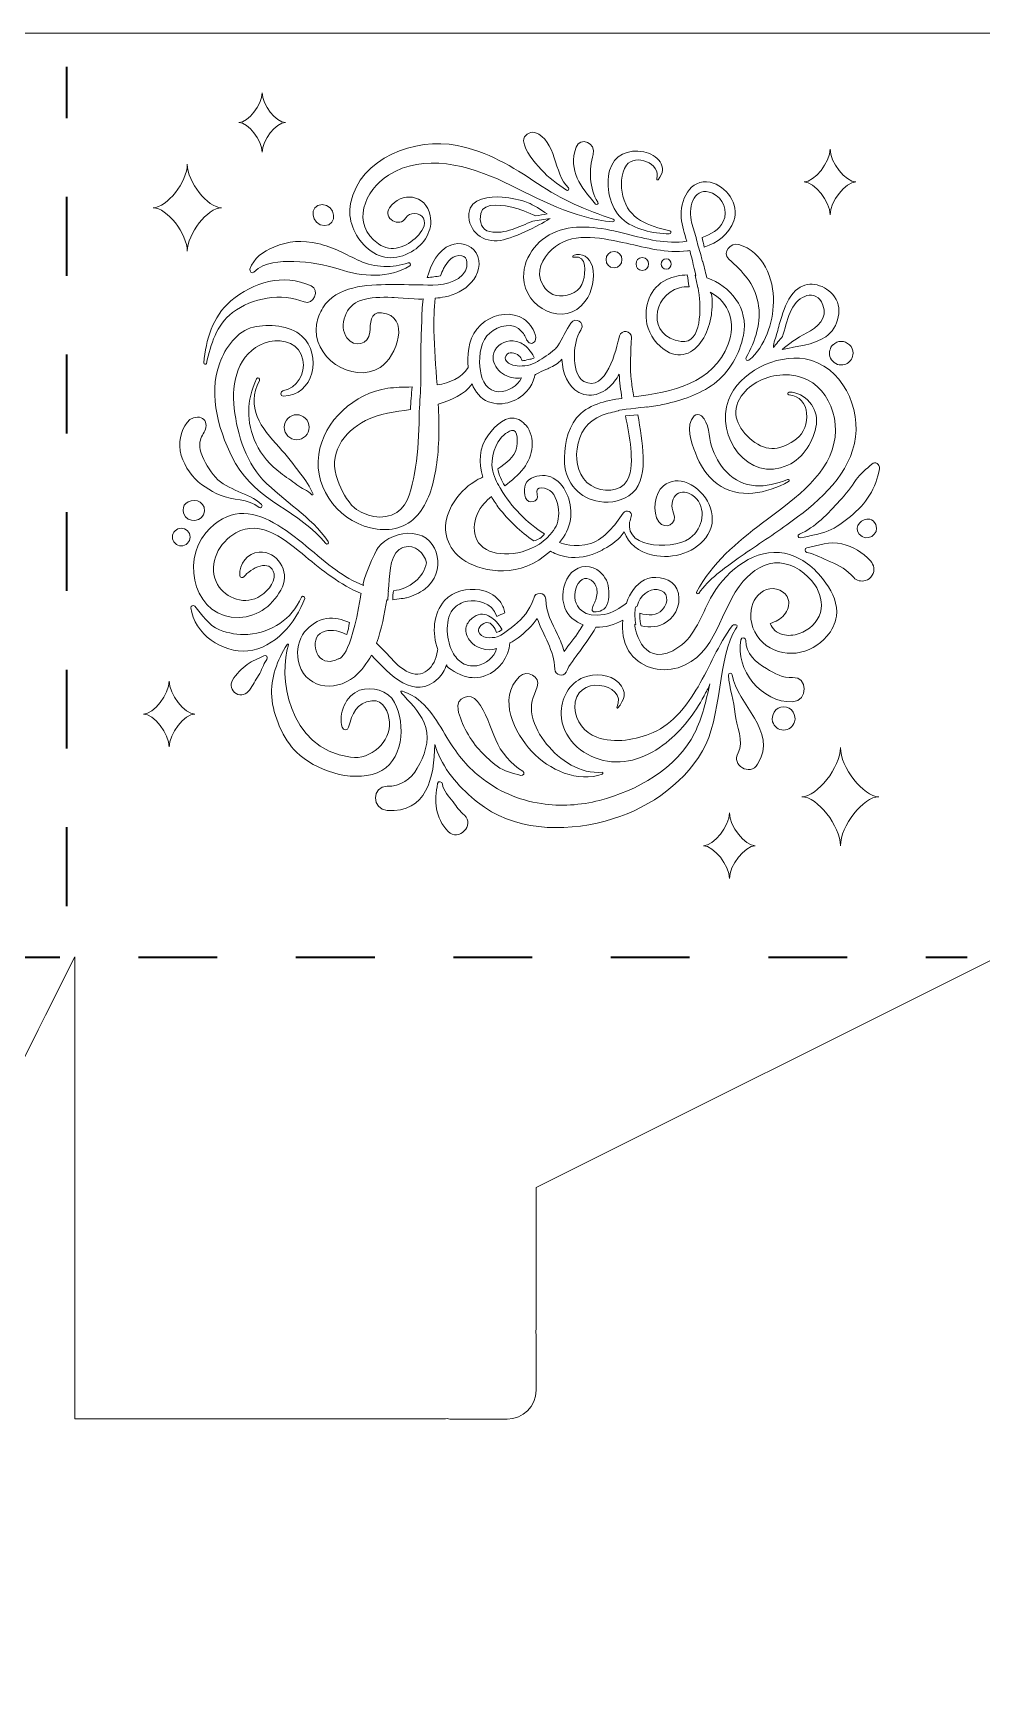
# Model space of a CAD drawing. Extents: x 8 to 992, y -675 to -240.
# Drawn here: x 256.2 to 504.6, y -675.2 to -240.1 of the extents above; entities that cross this region are included whole.
import ezdxf

# ---------------------------------------------------------------- set-up
doc = ezdxf.new("R2010")
doc.units = 0
doc.header["$MEASUREMENT"] = 0
doc.linetypes.add('AI-Linetype-2', pattern=[41.240002, 20.620001, -20.620001])
doc.linetypes.add('AI-Linetype-4', pattern=[41.240002, 20.620001, -20.620001])
doc.layers.add('Layer 1', color=7, linetype='Continuous')

# ---------------------------------------------------------------- blocks, each defined once
blk = doc.blocks.new('block 2')
at = {"layer": 'Layer 1', "lineweight": 0}
for points, knots in [([(515.73, -240.08), (515.73, -240.08), (265.73, -240.08), (265.73, -240.08), (265.73, -240.08), (259.42, -240.08), (259.42, -240.08), (259.42, -240.08), (27.54, -240.08), (27.54, -240.08), (27.54, -240.08), (27.54, -240.46), (27.54, -240.46), (27.54, -240.46), (26.18, -240.46), (26.18, -240.46), (26.18, -240.46), (25.18, -240.46), (25.18, -240.46), (25.18, -240.46), (7.77, -264.45), (7.77, -264.45), (7.77, -264.45), (7.77, -453.93), (7.77, -453.93), (7.77, -453.93), (25.18, -481.85), (25.18, -481.85), (25.18, -481.85), (25.32, -481.85), (25.32, -481.85), (25.32, -481.85), (26.18, -483.57), (26.18, -483.57), (26.18, -483.57), (34.86, -500.93), (34.86, -500.93), (34.86, -500.93), (85.76, -602.71), (85.76, -602.71), (85.76, -602.71), (85.76, -650.99), (85.76, -650.99), (85.76, -651.2), (85.77, -651.41), (85.77, -651.61), (85.63, -652.19), (85.55, -652.8), (85.55, -653.42), (85.55, -653.42), (85.55, -667.62), (85.55, -667.62), (85.55, -671.82), (88.95, -675.22), (93.16, -675.22), (93.16, -675.22), (107.35, -675.22), (107.35, -675.22), (107.77, -675.22), (108.17, -675.18), (108.57, -675.12), (109.02, -675.14), (109.47, -675.16), (109.93, -675.16), (109.93, -675.16), (182.44, -675.16), (182.44, -675.16), (182.85, -675.16), (183.25, -675.15), (183.65, -675.13), (184.03, -675.19), (184.41, -675.22), (184.8, -675.22), (184.8, -675.22), (199, -675.22), (199, -675.22), (203.2, -675.22), (206.61, -671.82), (206.61, -667.62), (206.61, -667.62), (206.61, -653.42), (206.61, -653.42), (206.61, -653.13), (206.58, -652.84), (206.55, -652.56), (206.59, -652.06), (206.61, -651.56), (206.61, -651.05), (206.61, -651.05), (206.61, -602.71), (206.61, -602.71), (206.61, -602.71), (257.49, -500.93), (257.49, -500.93), (257.49, -500.93), (259.42, -497.06), (259.42, -497.06), (259.42, -497.06), (267.05, -481.81), (267.05, -481.81), (267.05, -481.81), (267.05, -602.71), (267.05, -602.71), (267.05, -602.71), (363.75, -602.71), (363.75, -602.71), (364.02, -602.71), (364.29, -602.7), (364.55, -602.69), (365.04, -602.79), (365.55, -602.84), (366.07, -602.84), (366.07, -602.84), (380.27, -602.84), (380.27, -602.84), (384.47, -602.84), (387.87, -599.44), (387.87, -595.24), (387.87, -595.24), (387.87, -581.04), (387.87, -581.04), (387.87, -580.72), (387.85, -580.4), (387.81, -580.08), (387.84, -579.56), (387.86, -579.02), (387.86, -578.49), (387.86, -578.49), (387.86, -542.23), (387.86, -542.23), (387.86, -542.23), (508.4, -481.96), (508.4, -481.96), (508.4, -481.96), (508.4, -675.16), (508.4, -675.16), (508.4, -675.16), (544.66, -675.16), (544.66, -675.16), (545.56, -675.16), (546.45, -675.11), (547.33, -675.01), (547.33, -675.01), (561.11, -675.01), (561.11, -675.01), (565.31, -675.01), (568.72, -671.61), (568.72, -667.41), (568.72, -667.41), (568.72, -653.73), (568.72, -653.73), (568.82, -652.85), (568.87, -651.96), (568.88, -651.05), (568.88, -651.05), (568.88, -602.71), (568.88, -602.71), (568.88, -602.71), (689.73, -602.71), (689.73, -602.71), (689.73, -602.71), (689.73, -650.99), (689.73, -650.99), (689.73, -651.19), (689.74, -651.39), (689.74, -651.59), (689.63, -652.11), (689.56, -652.65), (689.56, -653.21), (689.56, -653.21), (689.56, -667.41), (689.56, -667.41), (689.56, -671.61), (692.97, -675.01), (697.17, -675.01), (697.17, -675.01), (711.26, -675.01), (711.26, -675.01), (712.13, -675.11), (713, -675.16), (713.89, -675.16), (713.89, -675.16), (750.19, -675.16), (750.19, -675.16), (750.19, -675.16), (750.19, -481.81), (750.19, -481.81), (750.19, -481.81), (871.01, -542.22), (871.01, -542.22), (871.01, -542.22), (871.01, -578.55), (871.01, -578.55), (871.01, -578.95), (871.02, -579.35), (871.04, -579.75), (870.99, -580.1), (870.96, -580.46), (870.96, -580.83), (870.96, -580.83), (870.96, -595.03), (870.96, -595.03), (870.96, -599.23), (874.36, -602.63), (878.56, -602.63), (878.56, -602.63), (892.76, -602.63), (892.76, -602.63), (892.87, -602.63), (892.97, -602.62), (893.07, -602.62), (893.77, -602.68), (894.47, -602.71), (895.18, -602.71), (895.18, -602.71), (991.86, -602.71), (991.86, -602.71), (991.86, -602.71), (991.86, -240.08), (991.86, -240.08), (991.86, -240.08), (515.73, -240.08), (515.73, -240.08)], [0, 0, 0, 0, 1, 1, 1, 2, 2, 2, 3, 3, 3, 4, 4, 4, 5, 5, 5, 6, 6, 6, 7, 7, 7, 8, 8, 8, 9, 9, 9, 10, 10, 10, 11, 11, 11, 12, 12, 12, 13, 13, 13, 14, 14, 14, 15, 15, 15, 16, 16, 16, 17, 17, 17, 18, 18, 18, 19, 19, 19, 20, 20, 20, 21, 21, 21, 22, 22, 22, 23, 23, 23, 24, 24, 24, 25, 25, 25, 26, 26, 26, 27, 27, 27, 28, 28, 28, 29, 29, 29, 30, 30, 30, 31, 31, 31, 32, 32, 32, 33, 33, 33, 34, 34, 34, 35, 35, 35, 36, 36, 36, 37, 37, 37, 38, 38, 38, 39, 39, 39, 40, 40, 40, 41, 41, 41, 42, 42, 42, 43, 43, 43, 44, 44, 44, 45, 45, 45, 46, 46, 46, 47, 47, 47, 48, 48, 48, 49, 49, 49, 50, 50, 50, 51, 51, 51, 52, 52, 52, 53, 53, 53, 54, 54, 54, 55, 55, 55, 56, 56, 56, 57, 57, 57, 58, 58, 58, 59, 59, 59, 60, 60, 60, 61, 61, 61, 62, 62, 62, 63, 63, 63, 64, 64, 64, 65, 65, 65, 66, 66, 66, 67, 67, 67, 68, 68, 68, 69, 69, 69, 70, 70, 70, 71, 71, 71, 72, 72, 72, 73, 73, 73, 74, 74, 74, 74]), ([(316.12, -255.71), (316.12, -258.8), (319.77, -263.45), (322.21, -263.45), (319.77, -263.45), (316.12, -268.1), (316.12, -271.19), (316.12, -268.1), (312.47, -263.45), (310.04, -263.45), (312.47, -263.45), (316.12, -258.8), (316.12, -255.71)], [0, 0, 0, 0, 1, 1, 1, 2, 2, 2, 3, 3, 3, 4, 4, 4, 4]), ([(339.28, -284.64), (341.73, -272.58), (356.27, -267.31), (367.18, -269.46), (375.06, -271.01), (381.7, -274.95), (388.25, -279.42), (394.44, -283.63), (400.99, -286.41), (408.09, -288.74), (408.47, -288.86), (408.41, -289.49), (407.98, -289.46), (397.56, -288.6), (388.7, -283.43), (379.47, -279.03), (370.38, -274.69), (358.4, -271.34), (349.19, -277.22), (342.9, -281.23), (339.26, -290.06), (346.56, -295.2), (350, -297.62), (353.95, -296.02), (356.69, -293.3), (357.79, -292.21), (359.3, -290.14), (358.35, -288.5), (357.47, -287), (354.63, -286.81), (353.75, -288.37), (352.15, -291.19), (347.65, -288.45), (349.46, -285.82), (352.58, -281.29), (358.99, -282.24), (360.14, -287.8), (360.93, -291.64), (358.56, -295.39), (355.27, -297.27), (351.14, -299.64), (346.77, -299.39), (343.29, -296.02), (340.29, -293.13), (338.42, -288.84), (339.28, -284.64)], [0, 0, 0, 0, 1, 1, 1, 2, 2, 2, 3, 3, 3, 4, 4, 4, 5, 5, 5, 6, 6, 6, 7, 7, 7, 8, 8, 8, 9, 9, 9, 10, 10, 10, 11, 11, 11, 12, 12, 12, 13, 13, 13, 14, 14, 14, 15, 15, 15, 15]), ([(387.56, -266.09), (393.2, -268.04), (392.45, -276.83), (396.33, -280.54), (396.67, -280.86), (396.2, -281.48), (395.81, -281.19), (393.47, -279.46), (391.15, -277.96), (389.19, -275.76), (387.34, -273.67), (384.84, -271.1), (384.61, -268.25), (384.49, -266.79), (386.25, -265.64), (387.56, -266.09)], [0, 0, 0, 0, 1, 1, 1, 2, 2, 2, 3, 3, 3, 4, 4, 4, 5, 5, 5, 5]), ([(398.34, -269.94), (399.39, -266.94), (403.7, -268.85), (402.82, -271.79), (401.67, -275.64), (401.8, -280.82), (404.03, -284.29), (404.31, -284.72), (403.73, -285.17), (403.4, -284.78), (399.66, -280.32), (396.19, -276.08), (398.34, -269.94)], [0, 0, 0, 0, 1, 1, 1, 2, 2, 2, 3, 3, 3, 4, 4, 4, 4]), ([(407.13, -275.98), (408.24, -271.92), (411.94, -270.36), (416.04, -271.12), (419.53, -271.76), (422.74, -275.06), (419.83, -278.41), (419.66, -278.61), (419.39, -278.41), (419.46, -278.18), (420.7, -274.04), (413.71, -271.56), (411.56, -274.6), (409.97, -276.86), (409.97, -280.07), (410.6, -282.69), (412.11, -288.96), (417.28, -290.36), (422.85, -291.83), (423.35, -291.96), (423.25, -292.64), (422.73, -292.62), (418.46, -292.42), (413.54, -291.56), (410.29, -288.55), (407.13, -285.61), (406.01, -280.11), (407.13, -275.98)], [0, 0, 0, 0, 1, 1, 1, 2, 2, 2, 3, 3, 3, 4, 4, 4, 5, 5, 5, 6, 6, 6, 7, 7, 7, 8, 8, 8, 9, 9, 9, 9]), ([(464.85, -270.39), (464.85, -273.84), (468.91, -279), (471.61, -279), (468.91, -279), (464.85, -284.16), (464.85, -287.6), (464.85, -284.16), (460.8, -279), (458.09, -279), (460.8, -279), (464.85, -273.84), (464.85, -270.39)], [0, 0, 0, 0, 1, 1, 1, 2, 2, 2, 3, 3, 3, 4, 4, 4, 4]), ([(296.52, -274.39), (296.52, -278.94), (301.88, -285.76), (305.45, -285.76), (301.88, -285.76), (296.52, -292.58), (296.52, -297.13), (296.52, -292.58), (291.16, -285.76), (287.58, -285.76), (291.16, -285.76), (296.52, -278.94), (296.52, -274.39)], [0, 0, 0, 0, 1, 1, 1, 2, 2, 2, 3, 3, 3, 4, 4, 4, 4]), ([(425.89, -288.43), (425.46, -284.02), (428.11, -277.96), (433.49, -279.09), (437.65, -279.96), (441.2, -284.9), (439.66, -289.15), (438.34, -292.77), (435.33, -294.89), (431.9, -296.05), (431.7, -295.21), (431.51, -294.38), (431.37, -293.54), (433.64, -292.76), (435.85, -291.53), (436.88, -289.35), (438.2, -286.56), (436.88, -283.27), (434.06, -281.98), (429.38, -279.85), (427.71, -285.23), (428.48, -288.97), (428.8, -290.53), (429.27, -292.04), (429.76, -293.55), (430.09, -295.06), (430.52, -296.54), (431.02, -298), (431.13, -298.52), (431.24, -299.04), (431.33, -299.57), (431.35, -299.74), (431.44, -299.85), (431.54, -299.93), (431.94, -301.48), (432.36, -303.16), (432.61, -304.14), (438.75, -306.2), (443.56, -312.02), (442.16, -319.16), (441.21, -323.98), (438.42, -328.86), (434.47, -331.82), (430.67, -334.67), (426.05, -336.16), (421.47, -337.17), (419.98, -337.5), (418.45, -337.72), (416.91, -337.91), (416.91, -337.91), (416.92, -337.9), (416.92, -337.9), (415.65, -337.9), (409.44, -338.79), (409.44, -338.79), (409.44, -338.79), (409.46, -338.91), (409.46, -338.91), (408.01, -339.19), (406.59, -339.55), (405.21, -340.07), (401.21, -341.58), (399.15, -344.72), (398.58, -348.88), (398.1, -352.45), (399, -356.51), (402.28, -358.49), (405.12, -360.2), (409.93, -360.39), (411.74, -357.14), (413.11, -354.66), (412.88, -351.4), (412.66, -348.71), (412.42, -345.84), (411.85, -343.01), (411.27, -340.19), (411.27, -340.19), (414.48, -339.94), (414.48, -339.94), (415.2, -343.57), (415.73, -347.25), (415.9, -350.95), (416.04, -354.24), (415.66, -358.08), (413.09, -360.41), (410.8, -362.51), (407.49, -363.1), (404.49, -362.66), (399.37, -361.92), (395.58, -357.8), (395.32, -352.62), (395.12, -348.59), (395.87, -344.01), (398.47, -340.78), (401.26, -337.32), (406.05, -336.23), (410.36, -335.64), (409.99, -333.5), (409.76, -331.39), (409.64, -329.27), (409.27, -329.93), (408.87, -330.56), (408.43, -331.17), (406.32, -334.06), (402.5, -335.94), (399.07, -334.09), (396.12, -332.5), (394.79, -329.05), (394.62, -325.42), (393.57, -326.54), (392.54, -327.1), (391.2, -327.76), (390.75, -327.98), (387.56, -329.31), (387.52, -329.55), (387.26, -330.91), (386.72, -332.19), (385.92, -333.2), (383.5, -336.3), (379.16, -338.01), (375.38, -336.53), (373.26, -335.7), (371.91, -333.92), (371.09, -331.86), (369.13, -334.65), (365.59, -336.18), (362.24, -337.14), (362.53, -342.65), (362.56, -348.15), (361.7, -353.58), (361.04, -357.81), (359.99, -362.17), (357.31, -365.61), (354.55, -369.17), (350.63, -370.42), (346.23, -369.86), (336.9, -368.69), (329.56, -359.72), (330.93, -350.3), (332.21, -341.51), (340.38, -334.24), (349.05, -333.01), (350.89, -332.75), (353.08, -332.72), (355.37, -332.65), (355.2, -334.62), (355.1, -336.6), (354.96, -338.58), (350.93, -339.14), (346.85, -339.63), (343.22, -341.46), (337.28, -344.44), (333.28, -350.38), (335.93, -357.12), (336.9, -359.6), (338.22, -362.47), (340.3, -364.33), (341.79, -365.41), (343.49, -366.19), (345.33, -366.59), (347.42, -366.91), (349.63, -366.63), (351.36, -365.52), (354.66, -363.4), (355.31, -358.88), (355.99, -355.3), (356.81, -350.98), (357.12, -346.58), (357.21, -342.18), (357.23, -341.5), (357.25, -340.82), (357.27, -340.14), (357.27, -337.48), (357.6, -334.79), (357.66, -332.12), (357.72, -329.27), (357.7, -326.41), (357.71, -323.55), (357.71, -320.98), (357.76, -318.36), (357.93, -315.76), (357.95, -313.7), (358.04, -311.65), (358.28, -309.61), (358.25, -309.89), (350.95, -309.28), (350.11, -309.24), (347.35, -309.11), (344.5, -309.18), (341.84, -310.01), (338.16, -311.15), (335.99, -316.58), (338.33, -319.83), (340.27, -322.51), (344.02, -321.52), (344.32, -318.35), (344.52, -316.18), (344.25, -312.92), (347.39, -313.24), (355.15, -314.04), (351.44, -324.78), (347.02, -327.55), (339.67, -332.14), (328.8, -324.63), (330.39, -316.21), (330.67, -314.71), (331.19, -313.25), (332.01, -311.95), (335.63, -306.21), (343.56, -305.89), (349.62, -305.86), (352.92, -305.84), (356.2, -305.93), (359.49, -306), (362.89, -306.08), (367.55, -305.58), (369.36, -302.23), (369.97, -301.09), (370.06, -298.63), (368.42, -298.31), (366.17, -297.88), (364.56, -299.88), (363.66, -301.68), (363.35, -302.3), (363.08, -302.93), (362.84, -303.58), (361.69, -303.81), (360.51, -303.87), (359.35, -304.05), (360.32, -300.62), (362.08, -296.79), (365.5, -295.52), (367.91, -294.62), (370.8, -295.3), (372.18, -297.57), (373.69, -300.06), (372.72, -303.32), (370.89, -305.36), (369.17, -307.27), (366.53, -308.62), (364.02, -309.09), (363.17, -309.25), (362.32, -309.36), (361.46, -309.44), (361.1, -312.25), (361.07, -315.13), (361.11, -317.88), (361.18, -322.6), (361.58, -327.37), (361.92, -332.14), (365.31, -331.58), (368.33, -330.35), (370.07, -327.53), (370.05, -327.25), (370.02, -326.98), (370.01, -326.72), (369.82, -323.05), (370.47, -319.08), (373.28, -316.46), (373.28, -316.46), (373.45, -316.3), (373.45, -316.3), (376.08, -313.95), (380.04, -312.85), (383.4, -314.24), (385, -314.9), (386.29, -316.11), (387.08, -317.65), (387.45, -318.38), (387.97, -319.43), (387.74, -320.26), (387.48, -321.19), (386.54, -321.62), (385.81, -320.88), (385.47, -320.54), (385.27, -320.09), (385.08, -319.65), (384.68, -318.72), (384.06, -317.99), (383.25, -317.38), (380.83, -315.55), (376.67, -317.22), (374.97, -319.3), (373.04, -321.66), (372.84, -325.58), (373.27, -328.45), (373.66, -331.09), (375.1, -333.97), (378.14, -333.91), (380.44, -333.87), (383.07, -332.47), (384.05, -330.3), (383.35, -330.36), (382.66, -330.36), (381.98, -330.28), (378.78, -329.92), (375.34, -326.52), (377.07, -323.12), (378.13, -321.06), (380.48, -320.28), (382.66, -320.74), (383.82, -320.98), (384.73, -321.57), (385.58, -322.38), (385.81, -322.59), (387.68, -324.93), (387.31, -325.1), (386.85, -325.33), (386.3, -325.39), (385.81, -325.51), (385.26, -325.64), (384.73, -325.76), (384.18, -325.83), (384, -325.27), (383.72, -324.77), (383.28, -324.39), (382.56, -323.78), (380.57, -323.25), (379.99, -324.39), (379.07, -326.17), (381.62, -327.06), (382.87, -327.15), (384.69, -327.29), (386.62, -327), (388.2, -326.04), (389.72, -325.11), (391.33, -324.06), (392.69, -322.9), (393.03, -322.61), (393.29, -322.25), (393.54, -321.88), (394.84, -319.98), (395.68, -317.82), (396.97, -315.93), (398.1, -314.25), (400.76, -315.75), (399.71, -317.53), (399.52, -317.86), (399.33, -318.19), (399.14, -318.52), (398.19, -320.43), (397.87, -322.72), (397.92, -324.8), (397.97, -326.88), (398.29, -330.06), (400.38, -331.19), (406.18, -334.32), (408.9, -322.84), (409.71, -319.29), (410.12, -317.55), (412.93, -317.92), (412.84, -319.71), (412.65, -323.53), (412.38, -327.42), (412.84, -331.23), (413, -332.58), (413.24, -333.91), (413.5, -335.24), (423.34, -333.98), (434.29, -331.81), (438.2, -321.42), (440.17, -316.18), (438.57, -310.4), (433.44, -307.84), (434.38, -308.32), (433.92, -312.83), (433.78, -313.81), (433.48, -315.88), (432.8, -317.94), (431.78, -319.76), (429.73, -323.38), (426.06, -325.68), (422.1, -323.33), (419.59, -321.84), (417.53, -319.08), (416.91, -316.22), (415.95, -311.7), (417.66, -306.56), (422.1, -304.54), (423.82, -303.75), (425.64, -303.38), (427.46, -303.34), (427.62, -304.38), (427.79, -305.4), (427.91, -306.43), (427.06, -306.42), (426.22, -306.5), (425.4, -306.72), (418.14, -308.66), (416.86, -319.6), (425.88, -320.76), (431.41, -321.47), (431.02, -311.56), (430.46, -307.91), (430.4, -307.51), (430.33, -307.11), (430.27, -306.72), (430.27, -306.72), (430.18, -306.7), (430.18, -306.7), (430.03, -305.61), (429.82, -304.52), (429.55, -303.44), (429.55, -303.44), (429.68, -303.46), (429.68, -303.46), (429.3, -301.5), (428.19, -297.19), (428.12, -296.95), (427.91, -296.98), (427.71, -297.01), (427.51, -297.04), (422, -297.74), (416.84, -296.2), (411.51, -295.05), (405.75, -293.81), (398.15, -291.99), (392.96, -295.86), (390.39, -297.78), (387.95, -301.25), (389.04, -304.61), (389.74, -306.8), (391.54, -308.75), (393.97, -308.85), (396.61, -308.95), (399.51, -307.68), (400.22, -304.9), (400.75, -302.8), (401.36, -298.03), (397.8, -298.73), (397.53, -298.79), (397.33, -298.39), (397.61, -298.26), (399.74, -297.24), (402.04, -298.89), (402.6, -301.12), (403.34, -304.12), (402.57, -307.74), (400.76, -310.21), (395.46, -317.49), (384.69, -311.96), (384.59, -303.89), (384.52, -298.26), (388.86, -293.21), (394.16, -291.62), (399.81, -289.93), (405.86, -291.17), (411.43, -292.59), (416.74, -293.94), (421.92, -295.35), (427.35, -294.52), (426.71, -292.52), (426.09, -290.51), (425.89, -288.43)], [0, 0, 0, 0, 1, 1, 1, 2, 2, 2, 3, 3, 3, 4, 4, 4, 5, 5, 5, 6, 6, 6, 7, 7, 7, 8, 8, 8, 9, 9, 9, 10, 10, 10, 11, 11, 11, 12, 12, 12, 13, 13, 13, 14, 14, 14, 15, 15, 15, 16, 16, 16, 17, 17, 17, 18, 18, 18, 19, 19, 19, 20, 20, 20, 21, 21, 21, 22, 22, 22, 23, 23, 23, 24, 24, 24, 25, 25, 25, 26, 26, 26, 27, 27, 27, 28, 28, 28, 29, 29, 29, 30, 30, 30, 31, 31, 31, 32, 32, 32, 33, 33, 33, 34, 34, 34, 35, 35, 35, 36, 36, 36, 37, 37, 37, 38, 38, 38, 39, 39, 39, 40, 40, 40, 41, 41, 41, 42, 42, 42, 43, 43, 43, 44, 44, 44, 45, 45, 45, 46, 46, 46, 47, 47, 47, 48, 48, 48, 49, 49, 49, 50, 50, 50, 51, 51, 51, 52, 52, 52, 53, 53, 53, 54, 54, 54, 55, 55, 55, 56, 56, 56, 57, 57, 57, 58, 58, 58, 59, 59, 59, 60, 60, 60, 61, 61, 61, 62, 62, 62, 63, 63, 63, 64, 64, 64, 65, 65, 65, 66, 66, 66, 67, 67, 67, 68, 68, 68, 69, 69, 69, 70, 70, 70, 71, 71, 71, 72, 72, 72, 73, 73, 73, 74, 74, 74, 75, 75, 75, 76, 76, 76, 77, 77, 77, 78, 78, 78, 79, 79, 79, 80, 80, 80, 81, 81, 81, 82, 82, 82, 83, 83, 83, 84, 84, 84, 85, 85, 85, 86, 86, 86, 87, 87, 87, 88, 88, 88, 89, 89, 89, 90, 90, 90, 91, 91, 91, 92, 92, 92, 93, 93, 93, 94, 94, 94, 95, 95, 95, 96, 96, 96, 97, 97, 97, 98, 98, 98, 99, 99, 99, 100, 100, 100, 101, 101, 101, 102, 102, 102, 103, 103, 103, 104, 104, 104, 105, 105, 105, 106, 106, 106, 107, 107, 107, 108, 108, 108, 109, 109, 109, 110, 110, 110, 111, 111, 111, 112, 112, 112, 113, 113, 113, 114, 114, 114, 115, 115, 115, 116, 116, 116, 117, 117, 117, 118, 118, 118, 119, 119, 119, 120, 120, 120, 121, 121, 121, 122, 122, 122, 123, 123, 123, 124, 124, 124, 125, 125, 125, 126, 126, 126, 127, 127, 127, 128, 128, 128, 129, 129, 129, 130, 130, 130, 131, 131, 131, 132, 132, 132, 133, 133, 133, 134, 134, 134, 135, 135, 135, 136, 136, 136, 137, 137, 137, 138, 138, 138, 139, 139, 139, 140, 140, 140, 141, 141, 141, 142, 142, 142, 143, 143, 143, 144, 144, 144, 145, 145, 145, 146, 146, 146, 147, 147, 147, 148, 148, 148, 149, 149, 149, 150, 150, 150, 151, 151, 151, 151]), ([(375.76, -292), (377.77, -292.39), (379.68, -292.1), (381.57, -291.41), (383.41, -290.74), (385.2, -290.01), (387.01, -289.29), (388.49, -288.95), (390.05, -288.86), (391.54, -288.54), (389.95, -289.67), (382.47, -293.72), (378.51, -294.3), (374.03, -294.95), (370.04, -292.14), (370.26, -287.28), (370.45, -283.14), (375.96, -282.72), (379.01, -283), (381.31, -283.22), (383.61, -283.61), (385.77, -284.45), (387.01, -284.92), (389.35, -286.42), (390.74, -287.39), (389.76, -287.58), (388.75, -287.71), (387.76, -287.87), (386.02, -287.13), (383.18, -285.96), (381.97, -285.69), (379.96, -285.25), (374.02, -283.98), (373.39, -287.27), (372.98, -289.43), (373.46, -291.56), (375.76, -292)], [0, 0, 0, 0, 1, 1, 1, 2, 2, 2, 3, 3, 3, 4, 4, 4, 5, 5, 5, 6, 6, 6, 7, 7, 7, 8, 8, 8, 9, 9, 9, 10, 10, 10, 11, 11, 11, 12, 12, 12, 12]), ([(331.82, -284.9), (335.36, -284.9), (336.06, -290.43), (332.47, -290.43), (328.93, -290.43), (328.23, -284.9), (331.82, -284.9)], [0, 0, 0, 0, 1, 1, 1, 2, 2, 2, 2]), ([(330.74, -295.13), (334.65, -296.02), (338.12, -298), (341.71, -299.68), (345.53, -301.47), (350.38, -301.57), (354.36, -300.17), (354.81, -300.01), (355.27, -300.63), (354.82, -300.92), (349.46, -304.41), (342.22, -303.78), (336.3, -301.86), (332.44, -300.6), (328.52, -299.88), (324.46, -299.84), (320.65, -299.8), (316.91, -299.84), (313.94, -302.6), (313.44, -303.07), (312.76, -302.43), (312.94, -301.86), (313.85, -298.97), (316.45, -297.17), (319.19, -296.04), (323.13, -294.41), (326.58, -294.19), (330.74, -295.13)], [0, 0, 0, 0, 1, 1, 1, 2, 2, 2, 3, 3, 3, 4, 4, 4, 5, 5, 5, 6, 6, 6, 7, 7, 7, 8, 8, 8, 9, 9, 9, 9]), ([(440.97, -295.37), (447.24, -297.16), (450.24, -304.42), (450.03, -310.42), (449.84, -316.05), (448, -321.89), (443.62, -325.64), (443.17, -326.02), (442.62, -325.44), (442.88, -324.97), (445.26, -320.73), (446.99, -315.5), (446, -310.6), (444.95, -305.43), (442.06, -302.58), (438.33, -299.18), (436.41, -297.43), (438.92, -294.78), (440.97, -295.37)], [0, 0, 0, 0, 1, 1, 1, 2, 2, 2, 3, 3, 3, 4, 4, 4, 5, 5, 5, 6, 6, 6, 6]), ([(408.27, -297.19), (411.04, -297.19), (411.04, -301.49), (408.27, -301.49), (405.5, -301.49), (405.5, -297.19), (408.27, -297.19)], [0, 0, 0, 0, 1, 1, 1, 2, 2, 2, 2]), ([(415.67, -298.78), (417.86, -298.78), (417.86, -302.17), (415.67, -302.17), (413.49, -302.17), (413.49, -298.78), (415.67, -298.78)], [0, 0, 0, 0, 1, 1, 1, 2, 2, 2, 2]), ([(421.94, -299.13), (423.68, -299.13), (423.68, -301.83), (421.94, -301.83), (420.2, -301.83), (420.2, -299.13), (421.94, -299.13)], [0, 0, 0, 0, 1, 1, 1, 2, 2, 2, 2]), ([(307.93, -310.16), (313.88, -305.08), (321.57, -302.99), (328.93, -306.16), (331.33, -307.2), (329.61, -311.37), (327.17, -310.4), (321.1, -307.99), (313.63, -309.24), (308.38, -313.21), (304.09, -316.45), (302.7, -321.47), (301.54, -326.48), (301.45, -326.87), (300.81, -326.8), (300.84, -326.39), (301.44, -320.25), (303.06, -314.32), (307.93, -310.16)], [0, 0, 0, 0, 1, 1, 1, 2, 2, 2, 3, 3, 3, 4, 4, 4, 5, 5, 5, 6, 6, 6, 6]), ([(452.2, -314.19), (453.02, -311.77), (453.89, -309.18), (455.83, -307.41), (458.84, -304.67), (462.95, -305.63), (465.55, -308.43), (468.5, -311.61), (467.1, -317.27), (463.74, -319.51), (460.26, -321.83), (456.17, -321.88), (452.31, -322.9), (453.84, -321.53), (456.06, -319.81), (458.76, -318.52), (461.41, -317.12), (464.38, -314.65), (463, -311.21), (461.14, -306.58), (456.44, -308.88), (454.75, -312.39), (453.76, -314.46), (453.25, -316.66), (452.59, -318.84), (452.53, -319.05), (452.48, -319.25), (452.42, -319.45), (451.64, -320.39), (450.78, -321.4), (450, -322.32), (450.03, -320.99), (450.66, -319.73), (451.01, -318.44), (451.38, -317.02), (451.72, -315.58), (452.2, -314.19)], [0, 0, 0, 0, 1, 1, 1, 2, 2, 2, 3, 3, 3, 4, 4, 4, 5, 5, 5, 6, 6, 6, 7, 7, 7, 8, 8, 8, 9, 9, 9, 10, 10, 10, 11, 11, 11, 12, 12, 12, 12]), ([(321.65, -335.06), (320.83, -335.06), (320.82, -333.82), (321.58, -333.68), (325.31, -332.98), (327.51, -329.22), (326.81, -325.55), (326.03, -321.44), (321.78, -319.9), (318.01, -320.8), (310.71, -322.54), (308.1, -330.2), (308.68, -336.98), (309.28, -343.84), (311.48, -351.82), (316.34, -356.93), (321.76, -362.62), (328.96, -366.5), (333.39, -373.13), (333.67, -373.54), (333.11, -374.02), (332.79, -373.63), (326.08, -365.24), (314.58, -362.44), (309.17, -352.69), (304.96, -345.11), (301.85, -334.88), (305.01, -326.35), (306.41, -322.57), (309.58, -317.9), (313.83, -316.98), (317.83, -316.11), (323.32, -316.41), (326.53, -319.34), (331.88, -324.22), (329.68, -335.06), (321.65, -335.06)], [0, 0, 0, 0, 1, 1, 1, 2, 2, 2, 3, 3, 3, 4, 4, 4, 5, 5, 5, 6, 6, 6, 7, 7, 7, 8, 8, 8, 9, 9, 9, 10, 10, 10, 11, 11, 11, 12, 12, 12, 12]), ([(465.6, -321.65), (465.6, -321.65), (465.65, -321.61), (465.65, -321.61), (466.28, -321.07), (466.94, -320.72), (467.78, -320.72), (468.63, -320.72), (469.29, -321.07), (469.92, -321.61), (469.92, -321.61), (469.96, -321.65), (469.96, -321.65), (470.56, -322.16), (470.87, -323.07), (470.87, -323.83), (470.87, -324.39), (470.73, -324.9), (470.45, -325.39), (469.9, -326.32), (468.87, -326.91), (467.78, -326.91), (466.41, -326.91), (465.17, -325.97), (464.81, -324.65), (464.54, -323.65), (464.79, -322.35), (465.6, -321.65)], [0, 0, 0, 0, 1, 1, 1, 2, 2, 2, 3, 3, 3, 4, 4, 4, 5, 5, 5, 6, 6, 6, 7, 7, 7, 8, 8, 8, 9, 9, 9, 9]), ([(453.55, -368.74), (449.37, -371.77), (445, -374.51), (440.8, -377.51), (437.12, -380.13), (433.07, -382.95), (430.45, -386.69), (430.23, -387), (429.72, -386.66), (429.89, -386.33), (433.87, -378.76), (440.46, -373.37), (447.15, -368.24), (454.04, -362.96), (463.89, -356.58), (465.88, -347.46), (467.82, -338.56), (462.25, -328.89), (452.45, -329.48), (448.24, -329.73), (444.09, -331.54), (441.6, -335.07), (438.57, -339.37), (440.73, -343.61), (444.43, -346.64), (448.39, -349.89), (452.21, -349.12), (456.07, -346.24), (460, -343.3), (459.89, -335.21), (454.05, -334.71), (453.65, -334.68), (453.69, -334.01), (454.09, -334.01), (458.41, -334.06), (461.81, -338.16), (461.26, -342.37), (460.68, -346.79), (457.92, -351.27), (453.81, -353.17), (443.39, -357.97), (434.68, -345.49), (438.23, -336.1), (440.99, -328.81), (450.76, -324.02), (458.29, -325.33), (467.96, -327.02), (473.26, -338.31), (471.23, -347.43), (469.12, -356.89), (461.01, -363.35), (453.55, -368.74)], [0, 0, 0, 0, 1, 1, 1, 2, 2, 2, 3, 3, 3, 4, 4, 4, 5, 5, 5, 6, 6, 6, 7, 7, 7, 8, 8, 8, 9, 9, 9, 10, 10, 10, 11, 11, 11, 12, 12, 12, 13, 13, 13, 14, 14, 14, 15, 15, 15, 16, 16, 16, 17, 17, 17, 17]), ([(320.55, -348.44), (322.64, -350.64), (324.32, -353), (326.19, -355.37), (327.48, -357), (328.68, -358.8), (329.46, -360.71), (329.52, -360.87), (329.29, -360.98), (329.18, -360.87), (328.02, -359.67), (326.49, -359.32), (325.25, -358.3), (323.86, -357.15), (322.33, -356.23), (320.9, -355.15), (318.41, -353.25), (315.84, -350.41), (314.54, -347.53), (311.91, -341.71), (311.94, -336.33), (314.68, -330.53), (314.92, -330.02), (315.71, -330.47), (315.44, -330.99), (311.8, -337.86), (315.84, -343.45), (320.55, -348.44)], [0, 0, 0, 0, 1, 1, 1, 2, 2, 2, 3, 3, 3, 4, 4, 4, 5, 5, 5, 6, 6, 6, 7, 7, 7, 8, 8, 8, 9, 9, 9, 9]), ([(300.14, -349.97), (300.99, -352.3), (302.24, -354.45), (303.91, -356.29), (307.21, -359.91), (312.47, -360.16), (315.93, -363.39), (316.4, -363.83), (315.83, -364.6), (315.32, -364.19), (312.41, -361.83), (308.44, -362.39), (305.14, -360.98), (302.42, -359.82), (299.74, -358.14), (297.84, -355.84), (295.81, -353.4), (294.27, -350.22), (294.59, -346.96), (294.84, -344.36), (296.12, -340.61), (299.21, -340.57), (300.61, -340.55), (301.46, -341.38), (301.46, -342.78), (301.46, -344.26), (300.53, -344.84), (300.08, -346.15), (299.64, -347.4), (299.69, -348.72), (300.14, -349.97)], [0, 0, 0, 0, 1, 1, 1, 2, 2, 2, 3, 3, 3, 4, 4, 4, 5, 5, 5, 6, 6, 6, 7, 7, 7, 8, 8, 8, 9, 9, 9, 10, 10, 10, 10]), ([(321.9, -343.19), (321.9, -341.41), (323.39, -339.92), (325.17, -339.92), (326.96, -339.92), (328.45, -341.41), (328.45, -343.19), (328.45, -344.98), (326.96, -346.47), (325.17, -346.47), (323.39, -346.47), (321.9, -344.98), (321.9, -343.19)], [0, 0, 0, 0, 1, 1, 1, 2, 2, 2, 3, 3, 3, 4, 4, 4, 4]), ([(375.38, -345.18), (377.06, -342.93), (380.17, -339.71), (383.31, -341.19), (383.94, -341.49), (384.46, -341.93), (384.88, -342.45), (385, -342.47), (385.12, -342.52), (385.2, -342.63), (387.87, -345.97), (387.06, -350.69), (384.62, -353.91), (383.24, -355.73), (381.48, -357.18), (379.67, -358.57), (378.78, -357.17), (378.1, -355.66), (377.81, -354.05), (380.04, -352.7), (382.11, -351.06), (382.75, -348.66), (382.99, -347.79), (383.27, -343.48), (381.42, -344.06), (379.96, -344.51), (378.61, -345.83), (377.88, -347.13), (374.58, -353.01), (377.3, -357.25), (378.65, -359.36), (378.65, -359.36), (378.63, -359.38), (378.63, -359.38), (381.28, -364.02), (385.42, -368.14), (390.09, -371.14), (389.33, -372.04), (388.39, -372.74), (387.26, -372.98), (383.79, -370.56), (380.66, -367.61), (378.15, -364.35), (377.44, -363.43), (376.77, -362.42), (376.15, -361.36), (375.48, -361.93), (374.84, -362.53), (374.24, -363.17), (371.26, -366.39), (370.21, -372.67), (374.85, -375.23), (378.9, -377.46), (387.09, -376.5), (391.58, -371.28), (392.79, -369.93), (393.66, -368.34), (393.76, -366.49), (393.88, -364.45), (393.45, -361.76), (391.98, -360.21), (390.83, -359), (387.28, -358.12), (388.15, -360.8), (388.79, -362.75), (385.72, -363.58), (385.09, -361.64), (384.5, -359.85), (384.66, -357.46), (386.63, -356.54), (388.39, -355.72), (390.63, -355.54), (392.38, -356.52), (395.95, -358.53), (397.42, -363.47), (396.84, -367.34), (396.49, -369.66), (395.47, -371.65), (394.03, -373.34), (394.8, -373.71), (397.76, -374.76), (402.21, -373.66), (406.09, -372.13), (408.35, -369.04), (410.7, -365.67), (411.41, -364.67), (413.3, -365.3), (412.79, -366.58), (412.69, -367.07), (412.54, -367.55), (412.37, -368.02), (411.08, -375.31), (424.9, -375.44), (428.86, -371.67), (431.9, -368.77), (432.54, -363.46), (428.63, -360.9), (425.13, -358.61), (422.3, -362.15), (423.89, -365.72), (425.08, -368.37), (421.65, -370.31), (419.98, -367.94), (418.26, -365.48), (418.73, -360.54), (421.2, -358.58), (423.19, -357), (425.26, -356.87), (427.57, -357.83), (432.43, -359.85), (435.92, -366.29), (432.88, -371.28), (430.01, -376.01), (423.71, -377.85), (418.48, -376.68), (414.66, -375.83), (412.01, -373.72), (410.97, -370.61), (409.62, -372.48), (407.71, -374.04), (405.61, -375.06), (405.46, -375.18), (405.3, -375.28), (405.14, -375.37), (398.02, -379.07), (393.07, -376.41), (391.6, -375.63), (383.74, -382.98), (374.1, -381.13), (369.48, -378.35), (365.21, -375.78), (363.1, -371.29), (364.67, -366.32), (366.98, -359.03), (373.8, -356.32), (373.89, -356.27), (372.77, -352.5), (372.87, -348.53), (375.38, -345.18)], [0, 0, 0, 0, 1, 1, 1, 2, 2, 2, 3, 3, 3, 4, 4, 4, 5, 5, 5, 6, 6, 6, 7, 7, 7, 8, 8, 8, 9, 9, 9, 10, 10, 10, 11, 11, 11, 12, 12, 12, 13, 13, 13, 14, 14, 14, 15, 15, 15, 16, 16, 16, 17, 17, 17, 18, 18, 18, 19, 19, 19, 20, 20, 20, 21, 21, 21, 22, 22, 22, 23, 23, 23, 24, 24, 24, 25, 25, 25, 26, 26, 26, 27, 27, 27, 28, 28, 28, 29, 29, 29, 30, 30, 30, 31, 31, 31, 32, 32, 32, 33, 33, 33, 34, 34, 34, 35, 35, 35, 36, 36, 36, 37, 37, 37, 38, 38, 38, 39, 39, 39, 40, 40, 40, 41, 41, 41, 42, 42, 42, 43, 43, 43, 44, 44, 44, 45, 45, 45, 46, 46, 46, 46]), ([(429.24, -340.24), (429.77, -339.65), (430.61, -339.79), (431.16, -340.24), (433.25, -341.98), (433.07, -345.71), (433.83, -348.15), (434.61, -350.65), (435.84, -353.05), (437.7, -354.92), (442.25, -359.52), (448.05, -359.24), (453.67, -356.87), (454.05, -356.71), (454.36, -357.22), (453.99, -357.43), (448.23, -360.57), (440.95, -362.18), (435.29, -358.04), (432.57, -356.05), (430.78, -353.04), (429.58, -349.94), (428.5, -347.15), (426.93, -342.77), (429.24, -340.24)], [0, 0, 0, 0, 1, 1, 1, 2, 2, 2, 3, 3, 3, 4, 4, 4, 5, 5, 5, 6, 6, 6, 7, 7, 7, 8, 8, 8, 8]), ([(477.77, -354.05), (477.02, -359.08), (474.18, -363.35), (470.21, -366.55), (468.43, -367.98), (466.52, -369.48), (464.37, -370.32), (461.94, -371.28), (459.63, -371.6), (457.09, -372.14), (456.46, -372.28), (456.25, -371.43), (456.83, -371.19), (460.88, -369.54), (464.43, -365.64), (467.35, -362.49), (468.98, -360.75), (470.4, -358.9), (471.69, -356.9), (472.64, -355.42), (474.47, -354.07), (475.76, -352.88), (476.71, -352.01), (477.94, -352.89), (477.77, -354.05)], [0, 0, 0, 0, 1, 1, 1, 2, 2, 2, 3, 3, 3, 4, 4, 4, 5, 5, 5, 6, 6, 6, 7, 7, 7, 8, 8, 8, 8]), ([(463.77, -384.01), (465.55, -386.55), (466.94, -389.6), (466.53, -392.67), (466.27, -394.61), (465.31, -396.4), (464.04, -397.88), (461.99, -400.27), (459.08, -401.93), (455.96, -402.3), (452.85, -402.67), (449.56, -401.71), (447.25, -399.59), (444.94, -397.46), (443.69, -394.19), (444.17, -391.08), (444.53, -388.75), (445.98, -386.48), (448.2, -385.68), (450.41, -384.88), (453.3, -386.02), (453.92, -388.3), (454.3, -389.7), (453.8, -391.24), (452.85, -392.33), (451.91, -393.42), (450.57, -394.12), (449.18, -394.54), (449.65, -395.96), (450.93, -397.02), (452.36, -397.44), (453.79, -397.86), (455.34, -397.7), (456.75, -397.22), (459.33, -396.34), (461.6, -394.3), (462.32, -391.66), (462.99, -389.23), (462.28, -386.55), (460.85, -384.46), (458.77, -381.45), (455.4, -379.01), (451.67, -378.7), (447.93, -378.4), (444.48, -380.8), (442.12, -383.52), (435.96, -390.63), (435.33, -402.93), (425.06, -406.14), (420.27, -407.63), (414.83, -406.04), (412.1, -401.7), (410.59, -399.29), (410.33, -396.5), (410.55, -393.72), (408.4, -394.92), (406.04, -395.66), (403.54, -395.56), (402.24, -397.73), (400.78, -399.8), (399.31, -401.86), (398.07, -403.59), (396.59, -405.34), (395.74, -407.31), (395.07, -408.84), (392.81, -407.96), (392.78, -406.51), (392.66, -401.66), (389.7, -397.65), (388.15, -393.24), (386.8, -395.21), (385.04, -396.92), (383.15, -398.3), (382.5, -398.77), (381.79, -399.24), (381.03, -399.67), (380.7, -403.39), (378.16, -406.89), (374.65, -408.22), (372.85, -408.91), (370.85, -408.93), (369.01, -408.36), (368.35, -408.16), (364.15, -406.23), (364.45, -405.35), (363.98, -406.71), (363.27, -408), (362.24, -408.98), (355.91, -414.99), (349.6, -407.9), (344.72, -402.84), (343.6, -404.99), (342.17, -406.93), (340.27, -408.49), (334.97, -412.83), (326.91, -411.43), (325.58, -404.15), (325.1, -401.53), (325.61, -398.89), (327.26, -396.75), (328.64, -394.97), (330.77, -393.65), (333, -393.3), (335.08, -392.97), (337.1, -393.45), (338.97, -394.33), (338.85, -395.42), (338.61, -396.47), (338.27, -397.49), (337.62, -397.15), (336.95, -396.85), (336.25, -396.67), (334.53, -396.21), (332.01, -396.15), (330.75, -397.71), (329.61, -399.14), (329.85, -401.52), (330.83, -402.97), (332.05, -404.79), (334.26, -404.85), (336.04, -403.82), (336.26, -403.84), (339.35, -403.54), (341.84, -387.65), (341.88, -387.34), (341.99, -387.04), (342.07, -386.74), (336.73, -384.54), (331.71, -380.54), (327.48, -377.04), (322.73, -373.1), (315.77, -367.04), (309.23, -370.86), (304.95, -373.36), (301.89, -378.66), (304.06, -383.62), (305.81, -387.59), (310.98, -389.87), (314.99, -387.73), (316.91, -386.71), (319.73, -384.1), (319.24, -381.6), (318.4, -377.3), (312.94, -380.22), (311.4, -382.3), (311.09, -382.73), (310.27, -382.6), (310.24, -382.01), (310.1, -378.98), (312.22, -376.11), (315.36, -375.89), (320.07, -375.55), (323.33, -380.99), (321.43, -385), (319.29, -389.55), (315.18, -392.83), (310.08, -393.02), (298.7, -393.44), (294.72, -378.56), (301.38, -370.85), (312.87, -357.55), (325.87, -373.8), (335.43, -380.57), (337.54, -382.06), (340.03, -383.58), (342.66, -384.64), (341.9, -384.33), (345.86, -375.49), (346.48, -374.7), (348.4, -372.24), (352.23, -370.68), (355.48, -371), (362.98, -371.73), (364.25, -381.44), (358.75, -385.55), (357.33, -386.61), (355.63, -387.37), (353.94, -387.85), (353.68, -387.92), (351.73, -388.2), (350.31, -388.34), (350.35, -387.55), (350.42, -386.77), (350.52, -385.99), (352.55, -385.77), (354.51, -385.02), (356.3, -383.51), (357.58, -382.43), (358.82, -380.58), (359.14, -378.71), (358.65, -376.11), (356.08, -373.81), (353.36, -374.6), (352.88, -374.74), (352.43, -374.94), (352, -375.17), (349.34, -377.35), (349.58, -382.23), (349.16, -386.07), (349.16, -386.07), (349.21, -386.07), (349.21, -386.07), (349.12, -386.85), (349.06, -387.64), (349.02, -388.43), (348.88, -388.42), (348.8, -388.41), (348.8, -388.38), (348.15, -392.04), (347.43, -396.03), (346.09, -399.69), (347.02, -400.61), (347.94, -401.56), (348.84, -402.52), (350.36, -404.14), (351.86, -405.9), (353.82, -407.01), (358.22, -409.48), (361.47, -406), (362.05, -401.71), (362.06, -401.59), (362.09, -401.49), (362.13, -401.39), (360.52, -397.1), (360.92, -391.91), (363.92, -388.58), (366.17, -386.07), (369.88, -385.22), (373.12, -385.79), (375.05, -386.13), (376.95, -387.01), (378.22, -388.53), (378.85, -389.28), (379.3, -390.17), (379.53, -391.12), (379.58, -391.31), (379.65, -391.56), (379.71, -391.82), (378.97, -392.05), (378.27, -392.39), (377.58, -392.75), (376.22, -388.82), (372.31, -388.36), (369.91, -388.74), (368.41, -388.97), (367, -389.76), (366.07, -390.95), (364.84, -392.52), (364.53, -394.62), (364.62, -396.6), (364.71, -398.66), (365.2, -400.73), (366.27, -402.5), (366.94, -403.62), (367.87, -404.62), (369.06, -405.18), (370.07, -405.67), (371.24, -405.8), (372.36, -405.62), (374.74, -405.25), (376.83, -403.42), (377.53, -401.12), (375.02, -401.96), (372.03, -401.05), (370.43, -398.95), (369.75, -398.05), (369.3, -396.92), (369.48, -395.8), (369.64, -394.76), (370.32, -393.87), (371.13, -393.2), (371.77, -392.68), (372.52, -392.26), (373.34, -392.16), (374.76, -391.99), (376.07, -392.81), (377.07, -393.74), (377.29, -393.94), (379.18, -395.99), (378.86, -396.23), (378.24, -396.71), (378.29, -396.68), (377.53, -396.91), (377.13, -395.88), (376.21, -394.17), (374.9, -394.34), (374.03, -394.45), (372.53, -395.58), (372.81, -396.64), (373.3, -398.54), (376.14, -398.44), (377.65, -398.08), (378.58, -397.86), (381.54, -395.56), (382.23, -395), (384.37, -393.24), (386.24, -391.01), (387.07, -388.41), (387.12, -388.27), (387.17, -388.16), (387.24, -388.05), (387.43, -386.19), (390.4, -386.25), (390.39, -388.23), (390.38, -391.6), (392.1, -394.49), (393.49, -397.45), (394.17, -398.92), (394.77, -400.39), (395.21, -401.9), (396.51, -400.07), (397.98, -398.32), (399.17, -396.52), (399.52, -395.99), (399.88, -395.45), (400.22, -394.91), (398.1, -394.13), (396.23, -392.67), (395.41, -390.5), (394.37, -387.76), (394.79, -384.44), (396.49, -382.04), (398.15, -379.68), (401.31, -378.85), (403.81, -380.48), (405.55, -381.62), (406.65, -383.36), (406.86, -385.43), (407.02, -387.06), (407.08, -389.76), (405.58, -390.84), (405, -391.25), (404.29, -391.44), (403.58, -391.52), (403.28, -391.55), (402.96, -391.55), (402.71, -391.38), (402.12, -390.95), (403.18, -389.26), (403.35, -388.76), (403.72, -387.68), (404.01, -386.48), (403.73, -385.34), (403.37, -383.9), (401.56, -382.01), (399.96, -383.03), (398.32, -384.09), (397.68, -386.7), (398.12, -388.52), (398.55, -390.3), (400.18, -393.15), (405.73, -392.22), (407.85, -391.78), (409.82, -390.64), (411.5, -389.25), (411.63, -388.88), (411.77, -388.53), (411.92, -388.18), (412.93, -385.88), (414.64, -383.61), (417.13, -382.8), (419.71, -381.96), (423.54, -382.84), (424.74, -385.53), (426.13, -388.66), (424.79, -392.37), (421.97, -394.25), (420.02, -395.56), (417.67, -395.67), (415.38, -395.2), (415.33, -395.01), (415.28, -394.83), (415.25, -394.64), (415.07, -393.73), (415.03, -392.8), (415.06, -391.88), (417.18, -392.51), (419.51, -392.61), (420.96, -390.95), (422.69, -388.96), (422.61, -386.08), (419.57, -385.66), (417.5, -385.37), (415.06, -387.22), (414.32, -390.03), (414.04, -390.1), (413.86, -390.35), (413.83, -390.65), (413.7, -392.05), (413.73, -393.45), (413.98, -394.84), (413.98, -394.84), (413.71, -394.76), (413.71, -394.76), (413.72, -396.63), (416.27, -406.93), (425.26, -400.72), (429.47, -397.81), (431.2, -392.33), (433.54, -387.98), (436.93, -381.68), (443.97, -375.39), (451.59, -376), (452.49, -376.08), (453.37, -376.25), (454.22, -376.51), (458.1, -377.68), (461.42, -380.63), (463.77, -384.01)], [0, 0, 0, 0, 1, 1, 1, 2, 2, 2, 3, 3, 3, 4, 4, 4, 5, 5, 5, 6, 6, 6, 7, 7, 7, 8, 8, 8, 9, 9, 9, 10, 10, 10, 11, 11, 11, 12, 12, 12, 13, 13, 13, 14, 14, 14, 15, 15, 15, 16, 16, 16, 17, 17, 17, 18, 18, 18, 19, 19, 19, 20, 20, 20, 21, 21, 21, 22, 22, 22, 23, 23, 23, 24, 24, 24, 25, 25, 25, 26, 26, 26, 27, 27, 27, 28, 28, 28, 29, 29, 29, 30, 30, 30, 31, 31, 31, 32, 32, 32, 33, 33, 33, 34, 34, 34, 35, 35, 35, 36, 36, 36, 37, 37, 37, 38, 38, 38, 39, 39, 39, 40, 40, 40, 41, 41, 41, 42, 42, 42, 43, 43, 43, 44, 44, 44, 45, 45, 45, 46, 46, 46, 47, 47, 47, 48, 48, 48, 49, 49, 49, 50, 50, 50, 51, 51, 51, 52, 52, 52, 53, 53, 53, 54, 54, 54, 55, 55, 55, 56, 56, 56, 57, 57, 57, 58, 58, 58, 59, 59, 59, 60, 60, 60, 61, 61, 61, 62, 62, 62, 63, 63, 63, 64, 64, 64, 65, 65, 65, 66, 66, 66, 67, 67, 67, 68, 68, 68, 69, 69, 69, 70, 70, 70, 71, 71, 71, 72, 72, 72, 73, 73, 73, 74, 74, 74, 75, 75, 75, 76, 76, 76, 77, 77, 77, 78, 78, 78, 79, 79, 79, 80, 80, 80, 81, 81, 81, 82, 82, 82, 83, 83, 83, 84, 84, 84, 85, 85, 85, 86, 86, 86, 87, 87, 87, 88, 88, 88, 89, 89, 89, 90, 90, 90, 91, 91, 91, 92, 92, 92, 93, 93, 93, 94, 94, 94, 95, 95, 95, 96, 96, 96, 97, 97, 97, 98, 98, 98, 99, 99, 99, 100, 100, 100, 101, 101, 101, 102, 102, 102, 103, 103, 103, 104, 104, 104, 105, 105, 105, 106, 106, 106, 107, 107, 107, 108, 108, 108, 109, 109, 109, 110, 110, 110, 111, 111, 111, 112, 112, 112, 113, 113, 113, 114, 114, 114, 115, 115, 115, 116, 116, 116, 117, 117, 117, 118, 118, 118, 119, 119, 119, 120, 120, 120, 121, 121, 121, 122, 122, 122, 123, 123, 123, 124, 124, 124, 125, 125, 125, 126, 126, 126, 127, 127, 127, 128, 128, 128, 129, 129, 129, 130, 130, 130, 131, 131, 131, 132, 132, 132, 133, 133, 133, 134, 134, 134, 135, 135, 135, 136, 136, 136, 136]), ([(295.56, -365.71), (295.23, -364.57), (295.52, -363.71), (296.1, -363.15), (297.64, -361.69), (301.18, -362.24), (301, -365.14), (300.81, -368.1), (296.4, -368.55), (295.56, -365.71)], [0, 0, 0, 0, 1, 1, 1, 2, 2, 2, 3, 3, 3, 3]), ([(294.94, -369.64), (296.19, -369.64), (297.24, -370.69), (297.24, -371.95), (297.24, -373.21), (296.19, -374.26), (294.94, -374.26), (293.68, -374.26), (292.63, -373.21), (292.63, -371.95), (292.63, -370.69), (293.68, -369.64), (294.94, -369.64)], [0, 0, 0, 0, 1, 1, 1, 2, 2, 2, 3, 3, 3, 4, 4, 4, 4]), ([(475.24, -367.27), (475.87, -367.41), (476.45, -367.84), (476.82, -368.64), (478.04, -371.33), (474.22, -373.45), (472.49, -371.18), (470.9, -369.08), (473.31, -366.85), (475.24, -367.27)], [0, 0, 0, 0, 1, 1, 1, 2, 2, 2, 3, 3, 3, 3]), ([(475.43, -378.18), (476.36, -379.19), (476.66, -380.71), (475.91, -381.93), (475.44, -382.7), (474.93, -383.11), (474.06, -383.36), (473.07, -383.64), (471.73, -383.38), (471.04, -382.56), (469.36, -380.56), (467.35, -379.43), (464.97, -378.44), (462.87, -377.58), (461.04, -376.44), (458.78, -376), (458.16, -375.88), (458.15, -374.85), (458.78, -374.74), (461.9, -374.18), (464.74, -372.97), (467.95, -373.74), (470.9, -374.46), (473.37, -375.94), (475.43, -378.18)], [0, 0, 0, 0, 1, 1, 1, 2, 2, 2, 3, 3, 3, 4, 4, 4, 5, 5, 5, 6, 6, 6, 7, 7, 7, 8, 8, 8, 8]), ([(297.47, -390.46), (297.4, -389.94), (298.17, -389.67), (298.49, -390.04), (300.46, -392.25), (302, -395.09), (304.93, -396.24), (307.21, -397.13), (309.91, -397.63), (312.37, -397.42), (318.83, -396.84), (323.66, -393.62), (326.44, -387.67), (326.65, -387.21), (327.44, -387.54), (327.27, -388.02), (324.95, -394.35), (319.52, -400.98), (312.37, -401.73), (305.75, -402.42), (298.33, -397.35), (297.47, -390.46)], [0, 0, 0, 0, 1, 1, 1, 2, 2, 2, 3, 3, 3, 4, 4, 4, 5, 5, 5, 6, 6, 6, 7, 7, 7, 7]), ([(405.96, -446.3), (394.81, -449.29), (381.88, -448.78), (372.54, -441.36), (368.2, -437.93), (363.96, -433.31), (362, -428.06), (361.76, -427.42), (361.54, -426.82), (361.32, -426.23), (361.27, -434.84), (359.17, -444.22), (348.87, -443.54), (344.82, -443.27), (344.74, -437.1), (348.87, -437.18), (352.31, -437.25), (355.07, -435.35), (356.76, -432.44), (358.53, -429.38), (360.06, -425.31), (359.01, -421.78), (358.04, -418.54), (355.5, -415.93), (353.31, -413.53), (352.37, -412.49), (351.97, -411.97), (353.32, -412.46), (358.86, -414.46), (361.67, -419.64), (364.51, -424.41), (366.8, -428.28), (369.6, -431.83), (373.13, -434.64), (378.01, -438.51), (383.08, -440.79), (389.26, -441.72), (394.31, -442.48), (399.52, -442.15), (404.46, -440.87), (414.21, -438.35), (424.7, -432.58), (429.38, -423.24), (431.4, -419.22), (432.35, -414.75), (433.38, -410.34), (433.14, -411.39), (432.34, -412.54), (431.84, -413.49), (429.41, -418.16), (426.04, -422.47), (421.93, -425.77), (417.29, -429.48), (411.39, -431.82), (405.42, -430.41), (399.74, -429.06), (394.63, -424.44), (394.43, -418.31), (394.3, -414.42), (396.5, -410.13), (400.28, -408.7), (403.22, -407.57), (407.22, -407.74), (409.55, -410.13), (411.81, -412.45), (411.05, -414.55), (409.21, -416.75), (409.12, -416.86), (408.97, -416.71), (409.02, -416.6), (412.08, -409.96), (397.55, -407.65), (398.05, -416.65), (398.25, -420.28), (400.38, -423.11), (403.78, -424.35), (408.39, -426.03), (414.15, -425.06), (418.52, -423.11), (423.81, -420.75), (427.45, -415.96), (430.28, -411.13), (433.36, -405.88), (435.58, -400.13), (439.19, -395.18), (439.41, -394.87), (441.32, -394.39), (440.12, -396.09), (435.59, -402.5), (436.46, -419.49), (431.47, -427.92), (425.94, -437.24), (416.32, -443.53), (405.96, -446.3)], [0, 0, 0, 0, 1, 1, 1, 2, 2, 2, 3, 3, 3, 4, 4, 4, 5, 5, 5, 6, 6, 6, 7, 7, 7, 8, 8, 8, 9, 9, 9, 10, 10, 10, 11, 11, 11, 12, 12, 12, 13, 13, 13, 14, 14, 14, 15, 15, 15, 16, 16, 16, 17, 17, 17, 18, 18, 18, 19, 19, 19, 20, 20, 20, 21, 21, 21, 22, 22, 22, 23, 23, 23, 24, 24, 24, 25, 25, 25, 26, 26, 26, 27, 27, 27, 28, 28, 28, 29, 29, 29, 30, 30, 30, 31, 31, 31, 31]), ([(325.09, -428.22), (321.66, -425), (318.99, -418.6), (318.64, -413.77), (318.28, -408.84), (320.12, -404.19), (322.66, -400.04), (322.78, -399.84), (323.13, -399.97), (323.05, -400.2), (320.35, -407.67), (322.53, -427.33), (339.29, -429.6), (344.54, -430.31), (349.9, -425.52), (349.47, -420.32), (349.27, -417.94), (347.93, -414.46), (344.89, -414.8), (340.72, -415.26), (339.71, -418.17), (338.78, -421.74), (338.56, -422.61), (337.34, -422.55), (337.08, -421.74), (335.99, -418.26), (338.03, -413.32), (341.65, -412.06), (344.9, -410.94), (349.09, -412.08), (350.8, -415.24), (353.88, -420.91), (353.05, -431.07), (346.26, -433.62), (339.16, -436.3), (330.12, -432.95), (325.09, -428.22)], [0, 0, 0, 0, 1, 1, 1, 2, 2, 2, 3, 3, 3, 4, 4, 4, 5, 5, 5, 6, 6, 6, 7, 7, 7, 8, 8, 8, 9, 9, 9, 10, 10, 10, 11, 11, 11, 12, 12, 12, 12]), ([(455.05, -415.07), (446.99, -415.35), (439.87, -406.66), (441.51, -398.83), (441.67, -398.09), (442.87, -398.25), (442.82, -399.01), (442.62, -402.38), (445.51, -404.87), (448.21, -406.39), (450.34, -407.58), (452.52, -408.98), (455.05, -408.73), (459.07, -408.34), (459.17, -414.92), (455.05, -415.07)], [0, 0, 0, 0, 1, 1, 1, 2, 2, 2, 3, 3, 3, 4, 4, 4, 5, 5, 5, 5]), ([(317.31, -404.01), (316.3, -405.24), (316.1, -406.9), (315.2, -408.18), (314.34, -409.41), (313.72, -410.79), (312.82, -411.98), (311.98, -413.1), (310.62, -413.68), (309.3, -412.91), (308.1, -412.2), (307.65, -410.58), (308.37, -409.38), (309.31, -407.83), (310.81, -406.38), (312.24, -405.27), (313.52, -404.26), (315.18, -403.89), (316.55, -403.02), (317.19, -402.61), (317.73, -403.49), (317.31, -404.01)], [0, 0, 0, 0, 1, 1, 1, 2, 2, 2, 3, 3, 3, 4, 4, 4, 5, 5, 5, 6, 6, 6, 7, 7, 7, 7]), ([(383.53, -408.43), (385.41, -406.56), (389.13, -408.43), (388.17, -411.13), (387.2, -413.83), (386.14, -415.77), (386.86, -418.74), (387.54, -421.56), (388.79, -423.88), (390.6, -426.12), (393.95, -430.3), (399.51, -434.13), (405.14, -433.49), (405.44, -433.46), (405.45, -433.9), (405.2, -433.99), (398.88, -436.35), (391.15, -432.84), (386.75, -428.1), (382.24, -423.21), (377.65, -414.28), (383.53, -408.43)], [0, 0, 0, 0, 1, 1, 1, 2, 2, 2, 3, 3, 3, 4, 4, 4, 5, 5, 5, 6, 6, 6, 7, 7, 7, 7]), ([(445.89, -431.38), (443.9, -434.63), (438.9, -431.72), (440.79, -428.4), (442.36, -425.61), (440.29, -421.2), (440, -418.27), (439.66, -414.85), (438.5, -411.56), (438.22, -408.12), (438.17, -407.54), (439.15, -407.4), (439.24, -407.98), (440.51, -415.94), (451.29, -422.56), (445.89, -431.38)], [0, 0, 0, 0, 1, 1, 1, 2, 2, 2, 3, 3, 3, 4, 4, 4, 5, 5, 5, 5]), ([(291.78, -426.87), (291.78, -423.43), (287.73, -418.27), (285.02, -418.27), (287.73, -418.27), (291.78, -413.1), (291.78, -409.66), (291.78, -413.1), (295.84, -418.27), (298.54, -418.27), (295.84, -418.27), (291.78, -423.43), (291.78, -426.87)], [0, 0, 0, 0, 1, 1, 1, 2, 2, 2, 3, 3, 3, 4, 4, 4, 4]), ([(383.9, -434.35), (381.71, -433.72), (379.56, -433.32), (377.65, -431.95), (376.07, -430.81), (374.78, -429.48), (373.42, -428.09), (370.74, -425.36), (368.22, -420.87), (367.42, -417.12), (366.73, -413.87), (370.65, -412.5), (372.52, -414.97), (374.6, -417.7), (376.05, -421.8), (377.29, -425.01), (378.49, -428.15), (381.46, -431.56), (384.38, -433.2), (385, -433.55), (384.58, -434.55), (383.9, -434.35)], [0, 0, 0, 0, 1, 1, 1, 2, 2, 2, 3, 3, 3, 4, 4, 4, 5, 5, 5, 6, 6, 6, 7, 7, 7, 7]), ([(455.57, -420.29), (455.16, -421.56), (454.06, -422.48), (452.69, -422.48), (451.32, -422.48), (450.22, -421.56), (449.82, -420.29), (449.53, -419.4), (449.8, -418.56), (450.2, -417.77), (451.17, -415.89), (454.21, -415.89), (455.18, -417.77), (455.59, -418.56), (455.85, -419.4), (455.57, -420.29)], [0, 0, 0, 0, 1, 1, 1, 2, 2, 2, 3, 3, 3, 4, 4, 4, 5, 5, 5, 5]), ([(467.56, -452.75), (467.56, -447.61), (461.5, -439.9), (457.47, -439.9), (461.5, -439.9), (467.56, -432.19), (467.56, -427.05), (467.56, -432.19), (473.61, -439.9), (477.65, -439.9), (473.61, -439.9), (467.56, -447.61), (467.56, -452.75)], [0, 0, 0, 0, 1, 1, 1, 2, 2, 2, 3, 3, 3, 4, 4, 4, 4]), ([(364.83, -449), (361.4, -445.35), (361.13, -441.06), (362.09, -436.42), (362.25, -435.66), (363.27, -435.93), (363.35, -436.59), (363.54, -438.3), (365.11, -439.94), (366.12, -441.28), (367.05, -442.51), (367.89, -443.74), (369.08, -444.75), (372.02, -447.24), (367.51, -451.86), (364.83, -449)], [0, 0, 0, 0, 1, 1, 1, 2, 2, 2, 3, 3, 3, 4, 4, 4, 5, 5, 5, 5]), ([(438.49, -461.35), (438.49, -457.91), (434.43, -452.75), (431.73, -452.75), (434.43, -452.75), (438.49, -447.58), (438.49, -444.14), (438.49, -447.58), (442.54, -452.75), (445.25, -452.75), (442.54, -452.75), (438.49, -457.91), (438.49, -461.35)], [0, 0, 0, 0, 1, 1, 1, 2, 2, 2, 3, 3, 3, 4, 4, 4, 4])]:
    blk.add_open_spline(points, degree=3, knots=knots, dxfattribs=at)

msp = doc.modelspace()

# ---------------------------------------------------------------- linework, layer by layer
at = {"layer": 'Layer 1', "color": 7, "linetype": 'AI-Linetype-2', "lineweight": 35, "true_color": 0xfffeff}
msp.add_lwpolyline([(264.99, -468.52), (264.99, -248.85)], dxfattribs=at)
at = {"layer": 'Layer 1', "color": 7, "linetype": 'AI-Linetype-4', "lineweight": 35, "true_color": 0xfffeff}
msp.add_lwpolyline([(36.3, -481.95), (500.79, -481.95)], dxfattribs=at)

# ---------------------------------------------------------------- block references
at = {"layer": 'Layer 1'}
msp.add_blockref('block 2', (0, 0), dxfattribs=at)

doc.saveas('drawing.dxf')
